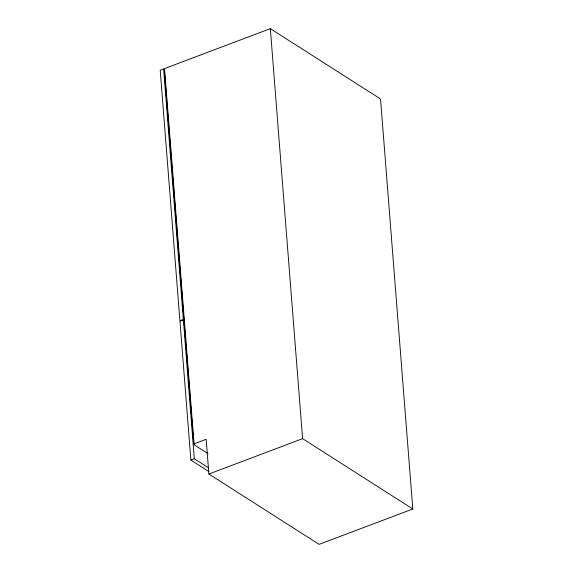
<?xml version="1.0" encoding="UTF-8"?>
<svg xmlns="http://www.w3.org/2000/svg" width="573" height="573" viewBox="0 0 573 573"><rect width="100%" height="100%" fill="white"/><g stroke="black" fill="none" stroke-linecap="round" stroke-linejoin="round"><path stroke-width="0.86" d="M194.061 443.824L206.158 439.255L208.894 474.029L319.097 544.35L412.804 508.982L380.536 98.971L270.334 28.65L164.53 68.588L194.061 443.824L194.67 444.211L193.767 444.548L164.308 70.271M194.311 458.765L183.389 320.042L179.958 321.338L190.881 460.062L194.311 458.765L208.551 467.855M208.894 474.029L302.601 438.66L412.804 508.982M193.767 444.548L208.049 453.666M190.881 460.062L208.873 471.543M270.334 28.65L302.601 438.66M163.627 68.925L160.196 70.221L179.915 320.765L183.346 319.469L163.627 68.925"/></g></svg>
